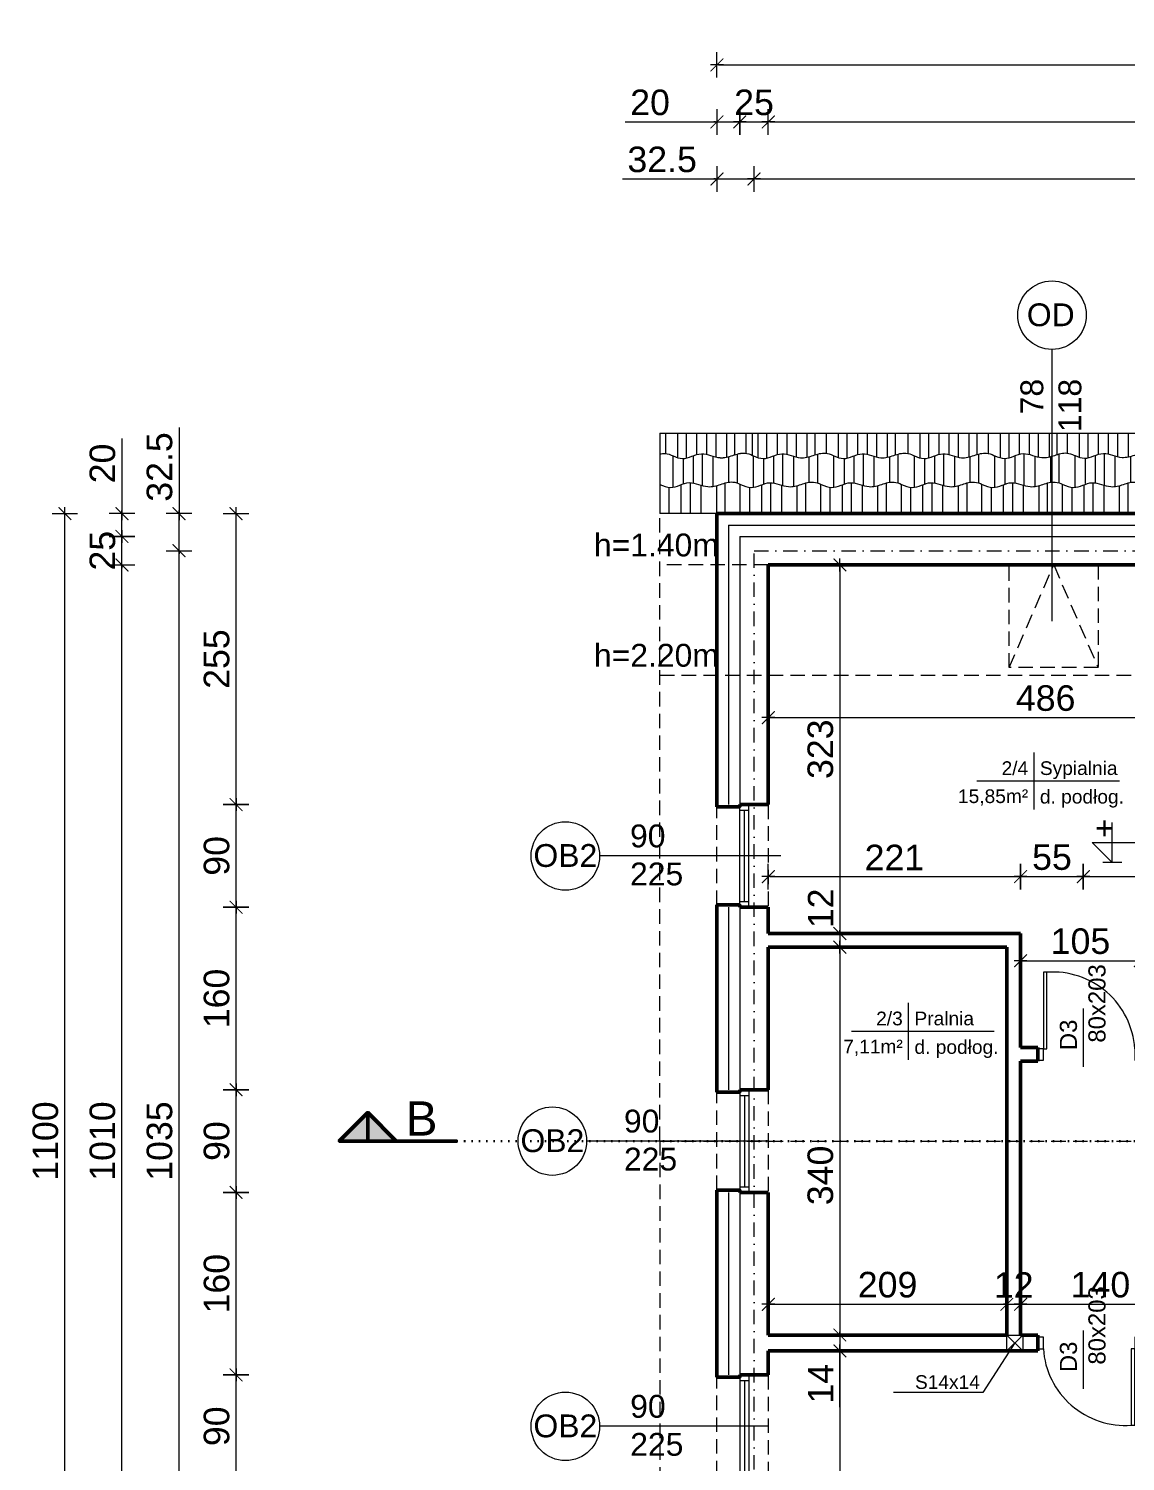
# Model space of a CAD drawing. Header units: millimetres. Extents: x -1610 to 9137, y -4586 to 6358.
# Drawn here: x 2455 to 3416, y -70 to 1186 of the extents above; entities that cross this region are included whole.
import ezdxf

# ---------------------------------------------------------------- set-up
doc = ezdxf.new("R2010")
doc.units = ezdxf.units.MM
for name, pattern in [('DASHDOT', [25.4, 12.7, -6.35, 0, -6.35]), ('DASHED', [19.05, 12.7, -6.35]), ('DOT', [6.35, 0, -6.35])]:
    doc.linetypes.add(name, pattern=pattern)
doc.layers.get('0').update_dxf_attribs({"lineweight": 0})
for name, color, linetype, lineweight in [('A-murowane', 6, 'Continuous', 50), ('A-osie', 7, 'DASHDOT', 5), ('A-p.widokowa', 5, 'Continuous', 15), ('A-p.widokowa-RefEdit0', 5, 'Continuous', 15), ('A-pod', 5, 'DASHED', 15), ('A-schody', 2, 'Continuous', 0), ('A-stolarka', 1, 'Continuous', 5), ('A-w.ocieplenie', 4, 'BATTING', 5), ('A-wykończenie', 4, 'Continuous', 5), ('A17_OPIS_WARSTW', 32, 'Continuous', 9), ('B-linia przekrojowa', 40, 'DOT', 30), ('B-opis', 7, 'Continuous', 0)]:
    doc.layers.add(name, color=color, linetype=linetype, lineweight=lineweight)
doc.styles.get("Standard").update_dxf_attribs({"font": 'arial.ttf'})
doc.linetypes.add('BATTING', pattern='A,0.00254,-2.54,[134,ltypeshp.shx,S=2.54,R=0,X=-2.54,Y=0],-5.08,[134,ltypeshp.shx,S=2.54,R=180,X=2.54,Y=0],-2.54', length=10.16254)
doc.dimstyles.new('PM-100', dxfattribs={"dimscale": 2.8, "dimtxt": 8, "dimasz": 0.5, "dimexe": 0, "dimexo": 0, "dimgap": 2, "dimtad": 1, "dimdec": 1, "dimrnd": 0.1, "dimzin": 13, "dimdsep": 46, "dimtxsty": 'Standard', "dimblk": 'Q', "dimcen": 0, "dimse1": 1, "dimse2": 1, "dimclrd": 256, "dimclre": 251, "dimclrt": 41, "dimadec": 1, "dimazin": 0, "dimtfac": 1, "dimtdec": 1, "dimtix": 1, "dimtmove": 1, "dimatfit": 0, "dimldrblk": 'NONE', "dimfxl": 1, "dimtolj": 1, "dimtzin": 13, "dimlwd": -1, "dimlwe": 0, "dimarcsym": 0})

# ---------------------------------------------------------------- blocks, each defined once
blk = doc.blocks.new('A$C4D3D61A9')
at = {"layer": 'A-stolarka'}
for points in [[(5, 5), (8, 5), (8, 72), (5, 72)], [(0, -5), (5, -5), (5, 5), (0, 5)], [(85, -5), (90, -5), (90, 5), (85, 5)]]:
    blk.add_lwpolyline(points, close=True, dxfattribs=at)
blk.add_arc((13.4, 0.4), 71.8, 3.6579, 94.2871, dxfattribs=at)
blk = doc.blocks.new('A$C2DDC75EF')
at = {"layer": 'B-opis'}
blk.add_line((35, -4.9), (35, 46.1), dxfattribs=at)
at = {"layer": 'B-opis', "insert": (14.4, 9.7), "char_height": 15, "attachment_point": 1, "rotation": 90}
blk.add_mtext_dynamic_manual_height_columns('D3\\P\\pi6.5715;80x203', width=13.143, gutter_width=12.5, heights=[0], dxfattribs=at)
blk = doc.blocks.new('A$C386A056A')
at = {"layer": 'A-stolarka'}
for p, q in [((-25, 0), (-25, -90)), ((-17, 0), (-17, -90)), ((-25, -5), (-17, -5)), ((-21, -5), (-21, -85)), ((-25, -85), (-17, -85))]:
    blk.add_line(p, q, dxfattribs=at)
blk = doc.blocks.new('A$C59F40237')
at = {"layer": 'A-p.widokowa-RefEdit0'}
for p, q in [((8.1, 25.6), (8.1, 2.6)), ((18.7, 25.6), (18.7, 0.2)), ((26.4, -1.5), (26.4, 25.6)), ((36.2, 25.6), (36.2, 0.7)), ((49.5, 1.1), (49.5, 25.6)), ((57, -1.2), (57, 25.6)), ((70.1, -0.2), (70.1, 25.6))]:
    blk.add_line(p, q, dxfattribs=at)
blk.add_open_spline([(0, 0), (3.1, 1.3), (11.6, 5), (25.6, -5.2), (40.3, 3.8), (49.5, 1.1), (53.2, 0), (56.8, -1.2), (62.8, -3.2), (68.4, -1), (70.6, 0)], degree=3, knots=[0, 0, 0, 0, 9.666865, 26.644915, 43.34195, 54.677882, 54.677882, 54.677882, 65.547939, 72.653896, 72.653896, 72.653896, 72.653896], dxfattribs=at)
blk = doc.blocks.new('A$C78BC5D11')
at = {"layer": 'A-p.widokowa'}
for p, q in [((0, 27.5), (0, 0)), ((25.5, -1.9), (25.5, 25.9)), ((35.3, 26.7), (35.3, 0.3)), ((9.1, 24.6), (9.1, 2.2)), ((17.8, 23.7), (17.8, -0.1)), ((48.6, 0.7), (48.6, 23.1)), ((56.1, -1.6), (56.1, 23.7))]:
    blk.add_line(p, q, dxfattribs=at)
blk.add_open_spline([(0, 0), (2.8, 1.2), (11, 4.4), (24.7, -5.6), (39.4, 3.5), (48.6, 0.7), (52.4, -0.4), (56, -1.6), (61.9, -3.5), (67.5, -1.4), (69.7, -0.4), (69.7, -0.4), (69.7, -0.4), (69.7, -0.4), (70, -0.2), (70.2, -0.1), (70.5, 0)], degree=3, knots=[73.574951, 73.574951, 73.574951, 73.574951, 82.320761, 99.298811, 115.995846, 127.331778, 127.331778, 127.331778, 138.201835, 145.307792, 145.307792, 145.307792, 145.332598, 145.332598, 145.332598, 146.160665, 146.160665, 146.160665, 146.160665], dxfattribs=at)
blk = doc.blocks.new('A$C3E720E91')
at = {"layer": 'A-p.widokowa'}
for p, q in [((15.4, -18.3), (15.4, 3.2)), ((23.3, 3.6), (23.3, -18.3)), ((32.4, 0.5), (32.4, -18.3)), ((41.1, 0.4), (41.1, -18.4)), ((48.9, -18.3), (48.9, 2.6)), ((58.6, 2.7), (58.6, -18.3)), ((65.6, 0.7), (65.6, -18.3)), ((4.9, -18.3), (4.9, -0.4))]:
    blk.add_line(p, q, dxfattribs=at)
blk = doc.blocks.new('A$C23497A29')
at = {"layer": 'A-p.widokowa'}
for p, q in [((50, 0), (0, 0)), ((0, -70.6), (0, 0)), ((8.1, 0), (8.1, -23)), ((18.7, 0), (18.7, -25.4)), ((26.4, -27.2), (26.4, 0)), ((36.2, 0), (36.2, -24.9)), ((49.5, -24.5), (49.5, 0)), ((57, -26.8), (57, 0)), ((70.1, -25.8), (70.1, 0)), ((501.8, 0), (501.8, -23)), ((504, 0), (504, -70.6)), ((15.4, -70.6), (15.4, -49.1)), ((23.3, -48.8), (23.3, -70.6)), ((48.9, -70.6), (48.9, -49.7)), ((58.6, -49.6), (58.6, -70.6)), ((4.9, -70.6), (4.9, -52.7)), ((32.4, -51.8), (32.4, -70.6)), ((41.1, -52), (41.1, -70.8)), ((65.6, -51.6), (65.6, -70.6)), ((81.1, -51), (81.1, -70.6)), ((0, -70.6), (504, -70.6))]:
    blk.add_line(p, q, dxfattribs=at)
for points, knots in [([(0, -25.6), (3.1, -24.3), (11.6, -20.7), (25.6, -30.8), (40.3, -21.8), (49.5, -24.5), (53.2, -25.6), (56.8, -26.8), (62.8, -28.8), (68.4, -26.7), (70.6, -25.6)], [0, 0, 0, 0, 9.666865, 26.644915, 43.34195, 54.677882, 54.677882, 54.677882, 65.547939, 72.653896, 72.653896, 72.653896, 72.653896]), ([(494.2, -25.6), (496.8, -24.3), (500.2, -22.8), (503.7, -23), (504, -23)], [0, 0, 0, 0, 9.666865, 10.690457, 10.690457, 10.690457, 10.690457]), ([(11.5, -50.6), (14.2, -49.4), (22.5, -46.2), (36.2, -56.2), (50.9, -47.2), (60.1, -49.9), (63.8, -51), (67.4, -52.2), (73.4, -54.2), (79, -52), (81.2, -51), (81.2, -51), (81.2, -51), (81.2, -51), (81.4, -50.9), (81.7, -50.7), (82, -50.6)], [73.574951, 73.574951, 73.574951, 73.574951, 82.320761, 99.298811, 115.995846, 127.331778, 127.331778, 127.331778, 138.201835, 145.307792, 145.307792, 145.307792, 145.332598, 145.332598, 145.332598, 146.160665, 146.160665, 146.160665, 146.160665]), ([(0, -52.3), (1.6, -52.7), (5.5, -53.1), (9.3, -51.7), (11.5, -50.6), (11.5, -50.6), (11.5, -50.6), (11.5, -50.6), (11.7, -50.5), (12, -50.4), (12.2, -50.2)], [133.300499, 133.300499, 133.300499, 133.300499, 138.201835, 145.307792, 145.307792, 145.307792, 145.332598, 145.332598, 145.332598, 146.160665, 146.160665, 146.160665, 146.160665])]:
    blk.add_open_spline(points, degree=3, knots=knots, dxfattribs=at)
for p in [(70.6, -25.6), (141.2, -25.6), (211.8, -25.6), (282.4, -25.6), (353, -25.6), (423.6, -25.6)]:
    blk.add_blockref('A$C59F40237', p, dxfattribs=at)
at = {"layer": 'A-schody'}
for name, p in [('A$C78BC5D11', (11.5, -50.6)), ('A$C78BC5D11', (82, -50.6)), ('A$C78BC5D11', (152.5, -50.6)), ('A$C78BC5D11', (223, -50.6)), ('A$C78BC5D11', (293.5, -50.7)), ('A$C78BC5D11', (363.7, -50.9)), ('A$C78BC5D11', (433.9, -51)), ('A$C3E720E91', (70.5, -52.1)), ('A$C3E720E91', (140.9, -52.3)), ('A$C3E720E91', (212.3, -52.3)), ('A$C3E720E91', (282.6, -52.3)), ('A$C3E720E91', (352, -52.4)), ('A$C3E720E91', (422.7, -52.4))]:
    blk.add_blockref(name, p, dxfattribs=at)
blk = doc.blocks.new('A$C560A2D75')
at = {"layer": 'A-murowane'}
h = blk.add_hatch(color=256, dxfattribs=at)
h.dxf.hatch_style = 1
h.paths.add_polyline_path([(-78.5, 25), (-53.5, 0), (-103.5, 0)])
blk.add_line((-103.5, 0), (0, 0), dxfattribs=at)
blk.add_lwpolyline([(-78.5, 0), (-78.5, 25), (-53.5, 0), (-103.5, 0), (-78.5, 25)], dxfattribs=at)
blk = doc.blocks.new('A$C7E556D42')
at = {"layer": 'B-linia przekrojowa'}
blk.add_line((-2027.5, -800), (-272.5, -800), dxfattribs=at)
at = {"layer": 'A17_OPIS_WARSTW'}
blk.add_blockref('A$C560A2D75', (-2027.5, -800), dxfattribs=at)
at = {"layer": 'B-opis', "insert": (-2072.8, -765.2), "char_height": 30, "attachment_point": 1}
blk.add_mtext_dynamic_manual_height_columns('B', width=13.143, gutter_width=12.5, heights=[0], dxfattribs=at)
blk = doc.blocks.new('Q')
for p, q in [((-4, 0), (4, 0)), ((0, 8), (0, -8))]:
    blk.add_line(p, q)
at = {"const_width": 0.7}
blk.add_lwpolyline([(4, 4), (-4, -4)], dxfattribs=at)
blk = doc.blocks.new('*D181')
at = {"layer": 'A17_OPIS_WARSTW', "transparency": 16777216}
blk.add_line((3104.7, 582.2), (3587.9, 582.2), dxfattribs=at)
at = {"layer": 'Defpoints', "color": 0, "transparency": 16777216}
for p in [(3103.3, 716), (3589.3, 716), (3589.3, 582.2)]:
    blk.add_point(p, dxfattribs=at)
at = {"layer": 'A17_OPIS_WARSTW', "transparency": 16777216, "xscale": 1.4, "yscale": 1.4, "zscale": 1.4, "rotation": 180}
blk.add_blockref('Q', (3103.3, 582.2), dxfattribs=at)
at = {"layer": 'A17_OPIS_WARSTW', "transparency": 16777216, "xscale": 1.4, "yscale": 1.4, "zscale": 1.4}
blk.add_blockref('Q', (3589.3, 582.2), dxfattribs=at)
at = {"layer": 'A17_OPIS_WARSTW', "color": 41, "transparency": 16777216, "insert": (3346.3, 599.2), "char_height": 22.4, "attachment_point": 5}
blk.add_mtext('\\A1;486', dxfattribs=at)
blk = doc.blocks.new('_None')
blk = doc.blocks.new('*D189')
at = {"layer": 'A17_OPIS_WARSTW', "transparency": 16777216}
blk.add_line((3166, 714.6), (3166, 394.4), dxfattribs=at)
at = {"layer": 'Defpoints', "color": 0, "transparency": 16777216}
for p in [(3103.3, 716), (3103.3, 393), (3166, 393)]:
    blk.add_point(p, dxfattribs=at)
at = {"layer": 'A17_OPIS_WARSTW', "transparency": 16777216, "xscale": 1.4, "yscale": 1.4, "zscale": 1.4}
for p, rotation in [((3166, 716), 90), ((3166, 393), 270)]:
    blk.add_blockref('Q', p, dxfattribs=dict(at, rotation=rotation))
at = {"layer": 'A17_OPIS_WARSTW', "color": 41, "transparency": 16777216, "insert": (3149, 554.5), "char_height": 22.4, "attachment_point": 5, "rotation": 90}
blk.add_mtext('\\A1;323', dxfattribs=at)
blk = doc.blocks.new('*D190')
at = {"layer": 'A17_OPIS_WARSTW', "transparency": 16777216}
for p, q in [((3166, 394.4), (3166, 395.8)), ((3166, 393), (3166, 381)), ((3166, 379.6), (3166, 378.2))]:
    blk.add_line(p, q, dxfattribs=at)
at = {"layer": 'Defpoints', "color": 0, "transparency": 16777216}
for p in [(3103.3, 393), (3166, 381), (3312.3, 381)]:
    blk.add_point(p, dxfattribs=at)
at = {"layer": 'A17_OPIS_WARSTW', "transparency": 16777216, "xscale": 1.4, "yscale": 1.4, "zscale": 1.4}
for p, rotation in [((3166, 393), 270), ((3166, 381), 90)]:
    blk.add_blockref('Q', p, dxfattribs=dict(at, rotation=rotation))
at = {"layer": 'A17_OPIS_WARSTW', "color": 41, "transparency": 16777216, "insert": (3149.2, 415), "char_height": 22.4, "attachment_point": 5, "rotation": 90}
blk.add_mtext('\\A1;12', dxfattribs=at)
blk = doc.blocks.new('*D191')
at = {"layer": 'A17_OPIS_WARSTW', "transparency": 16777216}
blk.add_line((3166, 379.6), (3166, 42.4), dxfattribs=at)
at = {"layer": 'Defpoints', "color": 0, "transparency": 16777216}
for p in [(3312.3, 381), (3166, 41), (3312.3, 41)]:
    blk.add_point(p, dxfattribs=at)
at = {"layer": 'A17_OPIS_WARSTW', "transparency": 16777216, "xscale": 1.4, "yscale": 1.4, "zscale": 1.4}
for p, rotation in [((3166, 381), 90), ((3166, 41), 270)]:
    blk.add_blockref('Q', p, dxfattribs=dict(at, rotation=rotation))
at = {"layer": 'A17_OPIS_WARSTW', "color": 41, "transparency": 16777216, "insert": (3149, 180.9), "char_height": 22.4, "attachment_point": 5, "rotation": 90}
blk.add_mtext('\\A1;340', dxfattribs=at)
blk = doc.blocks.new('*D192')
at = {"layer": 'A17_OPIS_WARSTW', "transparency": 16777216}
for p, q in [((3166, 42.4), (3166, 43.8)), ((3166, 41), (3166, 27)), ((3166, 41), (3166, 27)), ((3166, -22.3), (3166, 27)), ((3166, 25.6), (3166, 24.2))]:
    blk.add_line(p, q, dxfattribs=at)
at = {"layer": 'Defpoints', "color": 0, "transparency": 16777216}
for p in [(3312.3, 41), (3166, 27), (3339.3, 27)]:
    blk.add_point(p, dxfattribs=at)
at = {"layer": 'A17_OPIS_WARSTW', "transparency": 16777216, "xscale": 1.4, "yscale": 1.4, "zscale": 1.4}
for p, rotation in [((3166, 41), 270), ((3166, 27), 90)]:
    blk.add_blockref('Q', p, dxfattribs=dict(at, rotation=rotation))
at = {"layer": 'A17_OPIS_WARSTW', "color": 41, "transparency": 16777216, "insert": (3149.2, -1.7), "char_height": 22.4, "attachment_point": 5, "rotation": 90}
blk.add_mtext('\\A1;14', dxfattribs=at)
blk = doc.blocks.new('*D193')
at = {"layer": 'A17_OPIS_WARSTW', "transparency": 16777216}
blk.add_line((3166, 25.6), (3166, -292.6), dxfattribs=at)
at = {"layer": 'Defpoints', "color": 0, "transparency": 16777216}
for p in [(3339.3, 27), (3103.3, -294), (3166, -294)]:
    blk.add_point(p, dxfattribs=at)
at = {"layer": 'A17_OPIS_WARSTW', "transparency": 16777216, "xscale": 1.4, "yscale": 1.4, "zscale": 1.4}
for p, rotation in [((3166, 27), 90), ((3166, -294), 270)]:
    blk.add_blockref('Q', p, dxfattribs=dict(at, rotation=rotation))
at = {"layer": 'A17_OPIS_WARSTW', "color": 41, "transparency": 16777216, "insert": (3149, -133.5), "char_height": 22.4, "attachment_point": 5, "rotation": 90}
blk.add_mtext('\\A1;321', dxfattribs=at)
blk = doc.blocks.new('*D194')
at = {"layer": 'A17_OPIS_WARSTW', "transparency": 16777216}
blk.add_line((3104.7, 442.8), (3322.9, 442.8), dxfattribs=at)
at = {"layer": 'Defpoints', "color": 0, "transparency": 16777216}
for p in [(3324.3, 442.8), (3103.3, 393), (3324.3, 393)]:
    blk.add_point(p, dxfattribs=at)
at = {"layer": 'A17_OPIS_WARSTW', "transparency": 16777216, "xscale": 1.4, "yscale": 1.4, "zscale": 1.4, "rotation": 180}
blk.add_blockref('Q', (3103.3, 442.8), dxfattribs=at)
at = {"layer": 'A17_OPIS_WARSTW', "transparency": 16777216, "xscale": 1.4, "yscale": 1.4, "zscale": 1.4}
blk.add_blockref('Q', (3324.3, 442.8), dxfattribs=at)
at = {"layer": 'A17_OPIS_WARSTW', "color": 41, "transparency": 16777216, "insert": (3213.8, 459.6), "char_height": 22.4, "attachment_point": 5}
blk.add_mtext('\\A1;221', dxfattribs=at)
blk = doc.blocks.new('*D195')
at = {"layer": 'A17_OPIS_WARSTW', "transparency": 16777216}
blk.add_line((3325.7, 442.8), (3377.9, 442.8), dxfattribs=at)
at = {"layer": 'Defpoints', "color": 0, "transparency": 16777216}
for p in [(3379.3, 442.8), (3324.3, 393), (3379.3, 276.1)]:
    blk.add_point(p, dxfattribs=at)
at = {"layer": 'A17_OPIS_WARSTW', "transparency": 16777216, "xscale": 1.4, "yscale": 1.4, "zscale": 1.4, "rotation": 180}
blk.add_blockref('Q', (3324.3, 442.8), dxfattribs=at)
at = {"layer": 'A17_OPIS_WARSTW', "transparency": 16777216, "xscale": 1.4, "yscale": 1.4, "zscale": 1.4}
blk.add_blockref('Q', (3379.3, 442.8), dxfattribs=at)
at = {"layer": 'A17_OPIS_WARSTW', "color": 41, "transparency": 16777216, "insert": (3351.8, 459.8), "char_height": 22.4, "attachment_point": 5}
blk.add_mtext('\\A1;55', dxfattribs=at)
blk = doc.blocks.new('*D196')
at = {"layer": 'A17_OPIS_WARSTW', "transparency": 16777216}
blk.add_line((3380.7, 442.8), (3587.9, 442.8), dxfattribs=at)
at = {"layer": 'Defpoints', "color": 0, "transparency": 16777216}
for p in [(3589.3, 442.8), (3589.3, 306), (3379.3, 276.1)]:
    blk.add_point(p, dxfattribs=at)
at = {"layer": 'A17_OPIS_WARSTW', "transparency": 16777216, "xscale": 1.4, "yscale": 1.4, "zscale": 1.4, "rotation": 180}
blk.add_blockref('Q', (3379.3, 442.8), dxfattribs=at)
at = {"layer": 'A17_OPIS_WARSTW', "transparency": 16777216, "xscale": 1.4, "yscale": 1.4, "zscale": 1.4}
blk.add_blockref('Q', (3589.3, 442.8), dxfattribs=at)
at = {"layer": 'A17_OPIS_WARSTW', "color": 41, "transparency": 16777216, "insert": (3484.3, 459.8), "char_height": 22.4, "attachment_point": 5}
blk.add_mtext('\\A1;210', dxfattribs=at)
blk = doc.blocks.new('*D199')
at = {"layer": 'A17_OPIS_WARSTW', "transparency": 16777216}
blk.add_line((3325.7, 369.1), (3427.9, 369.1), dxfattribs=at)
at = {"layer": 'Defpoints', "color": 0, "transparency": 16777216}
for p in [(3429.3, 369.1), (3324.3, 327.3), (3429.3, 326.3)]:
    blk.add_point(p, dxfattribs=at)
at = {"layer": 'A17_OPIS_WARSTW', "transparency": 16777216, "xscale": 1.4, "yscale": 1.4, "zscale": 1.4, "rotation": 180}
blk.add_blockref('Q', (3324.3, 369.1), dxfattribs=at)
at = {"layer": 'A17_OPIS_WARSTW', "transparency": 16777216, "xscale": 1.4, "yscale": 1.4, "zscale": 1.4}
blk.add_blockref('Q', (3429.3, 369.1), dxfattribs=at)
at = {"layer": 'A17_OPIS_WARSTW', "color": 41, "transparency": 16777216, "insert": (3376.8, 386.1), "char_height": 22.4, "attachment_point": 5}
blk.add_mtext('\\A1;105', dxfattribs=at)
blk = doc.blocks.new('*D200')
at = {"layer": 'A17_OPIS_WARSTW', "transparency": 16777216}
blk.add_line((3104.7, 67.9), (3310.9, 67.9), dxfattribs=at)
at = {"layer": 'Defpoints', "color": 0, "transparency": 16777216}
for p in [(3312.3, 67.9), (3103.3, 41), (3312.3, 41)]:
    blk.add_point(p, dxfattribs=at)
at = {"layer": 'A17_OPIS_WARSTW', "transparency": 16777216, "xscale": 1.4, "yscale": 1.4, "zscale": 1.4, "rotation": 180}
blk.add_blockref('Q', (3103.3, 67.9), dxfattribs=at)
at = {"layer": 'A17_OPIS_WARSTW', "transparency": 16777216, "xscale": 1.4, "yscale": 1.4, "zscale": 1.4}
blk.add_blockref('Q', (3312.3, 67.9), dxfattribs=at)
at = {"layer": 'A17_OPIS_WARSTW', "color": 41, "transparency": 16777216, "insert": (3207.8, 85), "char_height": 22.4, "attachment_point": 5}
blk.add_mtext('\\A1;209', dxfattribs=at)
blk = doc.blocks.new('*D201')
at = {"layer": 'A17_OPIS_WARSTW', "transparency": 16777216}
for p, q in [((3310.9, 67.9), (3309.5, 67.9)), ((3312.3, 67.9), (3324.3, 67.9)), ((3325.7, 67.9), (3327.1, 67.9))]:
    blk.add_line(p, q, dxfattribs=at)
at = {"layer": 'Defpoints', "color": 0, "transparency": 16777216}
for p in [(3324.3, 67.9), (3312.3, 41), (3324.3, 41)]:
    blk.add_point(p, dxfattribs=at)
at = {"layer": 'A17_OPIS_WARSTW', "transparency": 16777216, "xscale": 1.4, "yscale": 1.4, "zscale": 1.4}
blk.add_blockref('Q', (3312.3, 67.9), dxfattribs=at)
at = {"layer": 'A17_OPIS_WARSTW', "transparency": 16777216, "xscale": 1.4, "yscale": 1.4, "zscale": 1.4, "rotation": 180}
blk.add_blockref('Q', (3324.3, 67.9), dxfattribs=at)
at = {"layer": 'A17_OPIS_WARSTW', "color": 41, "transparency": 16777216, "insert": (3318.3, 84.8), "char_height": 22.4, "attachment_point": 5}
blk.add_mtext('\\A1;12', dxfattribs=at)
blk = doc.blocks.new('*D202')
at = {"layer": 'A17_OPIS_WARSTW', "transparency": 16777216}
blk.add_line((3325.7, 67.9), (3462.9, 67.9), dxfattribs=at)
at = {"layer": 'Defpoints', "color": 0, "transparency": 16777216}
for p in [(3464.3, 156), (3464.3, 67.9), (3324.3, 41)]:
    blk.add_point(p, dxfattribs=at)
at = {"layer": 'A17_OPIS_WARSTW', "transparency": 16777216, "xscale": 1.4, "yscale": 1.4, "zscale": 1.4, "rotation": 180}
blk.add_blockref('Q', (3324.3, 67.9), dxfattribs=at)
at = {"layer": 'A17_OPIS_WARSTW', "transparency": 16777216, "xscale": 1.4, "yscale": 1.4, "zscale": 1.4}
blk.add_blockref('Q', (3464.3, 67.9), dxfattribs=at)
at = {"layer": 'A17_OPIS_WARSTW', "color": 41, "transparency": 16777216, "insert": (3394.3, 85), "char_height": 22.4, "attachment_point": 5}
blk.add_mtext('\\A1;140', dxfattribs=at)
blk = doc.blocks.new('A$C0FE335D2')
at = {"layer": 'A-p.widokowa'}
for p, q in [((0, 0), (14, -14)), ((0, -14), (14, 0))]:
    blk.add_line(p, q, dxfattribs=at)
blk.add_lwpolyline([(0, 0), (14, 0), (14, -14), (0, -14), (0, 0)], dxfattribs=at)
blk = doc.blocks.new('*D216')
at = {"layer": 'A17_OPIS_WARSTW', "transparency": 16777216}
for p, q in [((2975.5, 1054.4), (3058.3, 1054.4)), ((3056.9, 1054.4), (3055.5, 1054.4)), ((3058.3, 1054.4), (3090.8, 1054.4)), ((3058.3, 1054.4), (3090.8, 1054.4)), ((3092.2, 1054.4), (3093.6, 1054.4))]:
    blk.add_line(p, q, dxfattribs=at)
at = {"layer": 'Defpoints', "color": 0, "transparency": 16777216}
for p in [(3090.8, 1054.4), (3058.3, 761), (3090.8, 728.5)]:
    blk.add_point(p, dxfattribs=at)
at = {"layer": 'A17_OPIS_WARSTW', "transparency": 16777216, "xscale": 1.4, "yscale": 1.4, "zscale": 1.4}
blk.add_blockref('Q', (3058.3, 1054.4), dxfattribs=at)
at = {"layer": 'A17_OPIS_WARSTW', "transparency": 16777216, "xscale": 1.4, "yscale": 1.4, "zscale": 1.4, "rotation": 180}
blk.add_blockref('Q', (3090.8, 1054.4), dxfattribs=at)
at = {"layer": 'A17_OPIS_WARSTW', "color": 41, "transparency": 16777216, "insert": (3010.3, 1071.4), "char_height": 22.4, "attachment_point": 5}
blk.add_mtext('\\A1;32.5', dxfattribs=at)
blk = doc.blocks.new('*D217')
at = {"layer": 'A17_OPIS_WARSTW', "transparency": 16777216}
blk.add_line((3092.2, 1054.4), (4324.4, 1054.4), dxfattribs=at)
at = {"layer": 'Defpoints', "color": 0, "transparency": 16777216}
for p in [(4325.8, 1054.4), (3090.8, 728.5), (4325.8, 728.5)]:
    blk.add_point(p, dxfattribs=at)
at = {"layer": 'A17_OPIS_WARSTW', "transparency": 16777216, "xscale": 1.4, "yscale": 1.4, "zscale": 1.4, "rotation": 180}
blk.add_blockref('Q', (3090.8, 1054.4), dxfattribs=at)
at = {"layer": 'A17_OPIS_WARSTW', "transparency": 16777216, "xscale": 1.4, "yscale": 1.4, "zscale": 1.4}
blk.add_blockref('Q', (4325.8, 1054.4), dxfattribs=at)
at = {"layer": 'A17_OPIS_WARSTW', "color": 41, "transparency": 16777216, "insert": (3708.3, 1071.4), "char_height": 22.4, "attachment_point": 5}
blk.add_mtext('\\A1;1235', dxfattribs=at)
blk = doc.blocks.new('*D219')
at = {"layer": 'A17_OPIS_WARSTW', "transparency": 16777216}
for p, q in [((2977.9, 1104.4), (3058.3, 1104.4)), ((3056.9, 1104.4), (3055.5, 1104.4)), ((3058.3, 1104.4), (3078.3, 1104.4)), ((3058.3, 1104.4), (3078.3, 1104.4)), ((3079.7, 1104.4), (3081.1, 1104.4))]:
    blk.add_line(p, q, dxfattribs=at)
at = {"layer": 'Defpoints', "color": 0, "transparency": 16777216}
for p in [(3078.3, 1104.4), (3058.3, 761), (3078.3, 741)]:
    blk.add_point(p, dxfattribs=at)
at = {"layer": 'A17_OPIS_WARSTW', "transparency": 16777216, "xscale": 1.4, "yscale": 1.4, "zscale": 1.4}
blk.add_blockref('Q', (3058.3, 1104.4), dxfattribs=at)
at = {"layer": 'A17_OPIS_WARSTW', "transparency": 16777216, "xscale": 1.4, "yscale": 1.4, "zscale": 1.4, "rotation": 180}
blk.add_blockref('Q', (3078.3, 1104.4), dxfattribs=at)
at = {"layer": 'A17_OPIS_WARSTW', "color": 41, "transparency": 16777216, "insert": (2999.7, 1121.4), "char_height": 22.4, "attachment_point": 5}
blk.add_mtext('\\A1;20', dxfattribs=at)
blk = doc.blocks.new('*D220')
at = {"layer": 'A17_OPIS_WARSTW', "transparency": 16777216}
for p, q in [((3076.9, 1104.4), (3075.5, 1104.4)), ((3078.3, 1104.4), (3103.3, 1104.4)), ((3104.7, 1104.4), (3106.1, 1104.4))]:
    blk.add_line(p, q, dxfattribs=at)
at = {"layer": 'Defpoints', "color": 0, "transparency": 16777216}
for p in [(3103.3, 1104.4), (3078.3, 741), (3103.3, 716)]:
    blk.add_point(p, dxfattribs=at)
at = {"layer": 'A17_OPIS_WARSTW', "transparency": 16777216, "xscale": 1.4, "yscale": 1.4, "zscale": 1.4}
blk.add_blockref('Q', (3078.3, 1104.4), dxfattribs=at)
at = {"layer": 'A17_OPIS_WARSTW', "transparency": 16777216, "xscale": 1.4, "yscale": 1.4, "zscale": 1.4, "rotation": 180}
blk.add_blockref('Q', (3103.3, 1104.4), dxfattribs=at)
at = {"layer": 'A17_OPIS_WARSTW', "color": 41, "transparency": 16777216, "insert": (3090.8, 1121.4), "char_height": 22.4, "attachment_point": 5}
blk.add_mtext('\\A1;25', dxfattribs=at)
blk = doc.blocks.new('*D221')
at = {"layer": 'A17_OPIS_WARSTW', "transparency": 16777216}
blk.add_line((3104.7, 1104.4), (4311.9, 1104.4), dxfattribs=at)
at = {"layer": 'Defpoints', "color": 0, "transparency": 16777216}
for p in [(4313.3, 1104.4), (3103.3, 716), (4313.3, 716)]:
    blk.add_point(p, dxfattribs=at)
at = {"layer": 'A17_OPIS_WARSTW', "transparency": 16777216, "xscale": 1.4, "yscale": 1.4, "zscale": 1.4, "rotation": 180}
blk.add_blockref('Q', (3103.3, 1104.4), dxfattribs=at)
at = {"layer": 'A17_OPIS_WARSTW', "transparency": 16777216, "xscale": 1.4, "yscale": 1.4, "zscale": 1.4}
blk.add_blockref('Q', (4313.3, 1104.4), dxfattribs=at)
at = {"layer": 'A17_OPIS_WARSTW', "color": 41, "transparency": 16777216, "insert": (3708.3, 1121.4), "char_height": 22.4, "attachment_point": 5}
blk.add_mtext('\\A1;1210', dxfattribs=at)
blk = doc.blocks.new('*D224')
at = {"layer": 'A17_OPIS_WARSTW', "transparency": 16777216}
blk.add_line((3059.7, 1154.4), (4356.9, 1154.4), dxfattribs=at)
at = {"layer": 'Defpoints', "color": 0, "transparency": 16777216}
for p in [(4358.3, 1154.4), (3058.3, 761), (4358.3, 761)]:
    blk.add_point(p, dxfattribs=at)
at = {"layer": 'A17_OPIS_WARSTW', "transparency": 16777216, "xscale": 1.4, "yscale": 1.4, "zscale": 1.4, "rotation": 180}
blk.add_blockref('Q', (3058.3, 1154.4), dxfattribs=at)
at = {"layer": 'A17_OPIS_WARSTW', "transparency": 16777216, "xscale": 1.4, "yscale": 1.4, "zscale": 1.4}
blk.add_blockref('Q', (4358.3, 1154.4), dxfattribs=at)
at = {"layer": 'A17_OPIS_WARSTW', "color": 41, "transparency": 16777216, "insert": (3708.3, 1171.4), "char_height": 22.4, "attachment_point": 5}
blk.add_mtext('\\A1;1300', dxfattribs=at)
blk = doc.blocks.new('*D243')
at = {"layer": 'A17_OPIS_WARSTW', "transparency": 16777216}
blk.add_line((2637, -82.6), (2637, 4.6), dxfattribs=at)
at = {"layer": 'Defpoints', "color": 0, "transparency": 16777216}
for p in [(2637, 6), (3086.3, 6), (3090.8, -84)]:
    blk.add_point(p, dxfattribs=at)
at = {"layer": 'A17_OPIS_WARSTW', "transparency": 16777216, "xscale": 1.4, "yscale": 1.4, "zscale": 1.4}
for p, rotation in [((2637, 6), 90), ((2637, -84), 270)]:
    blk.add_blockref('Q', p, dxfattribs=dict(at, rotation=rotation))
at = {"layer": 'A17_OPIS_WARSTW', "color": 41, "transparency": 16777216, "insert": (2620, -39), "char_height": 22.4, "attachment_point": 5, "rotation": 90}
blk.add_mtext('\\A1;90', dxfattribs=at)
blk = doc.blocks.new('*D244')
at = {"layer": 'A17_OPIS_WARSTW', "transparency": 16777216}
blk.add_line((2637, 7.4), (2637, 164.6), dxfattribs=at)
at = {"layer": 'Defpoints', "color": 0, "transparency": 16777216}
for p in [(2637, 166), (3086.3, 166), (3086.3, 6)]:
    blk.add_point(p, dxfattribs=at)
at = {"layer": 'A17_OPIS_WARSTW', "transparency": 16777216, "xscale": 1.4, "yscale": 1.4, "zscale": 1.4}
for p, rotation in [((2637, 166), 90), ((2637, 6), 270)]:
    blk.add_blockref('Q', p, dxfattribs=dict(at, rotation=rotation))
at = {"layer": 'A17_OPIS_WARSTW', "color": 41, "transparency": 16777216, "insert": (2620, 86), "char_height": 22.4, "attachment_point": 5, "rotation": 90}
blk.add_mtext('\\A1;160', dxfattribs=at)
blk = doc.blocks.new('*D245')
at = {"layer": 'A17_OPIS_WARSTW', "transparency": 16777216}
blk.add_line((2637, 167.4), (2637, 254.6), dxfattribs=at)
at = {"layer": 'Defpoints', "color": 0, "transparency": 16777216}
for p in [(2637, 256), (3090.8, 256), (3086.3, 166)]:
    blk.add_point(p, dxfattribs=at)
at = {"layer": 'A17_OPIS_WARSTW', "transparency": 16777216, "xscale": 1.4, "yscale": 1.4, "zscale": 1.4}
for p, rotation in [((2637, 256), 90), ((2637, 166), 270)]:
    blk.add_blockref('Q', p, dxfattribs=dict(at, rotation=rotation))
at = {"layer": 'A17_OPIS_WARSTW', "color": 41, "transparency": 16777216, "insert": (2620, 211), "char_height": 22.4, "attachment_point": 5, "rotation": 90}
blk.add_mtext('\\A1;90', dxfattribs=at)
blk = doc.blocks.new('*D246')
at = {"layer": 'A17_OPIS_WARSTW', "transparency": 16777216}
blk.add_line((2637, 257.4), (2637, 414.6), dxfattribs=at)
at = {"layer": 'Defpoints', "color": 0, "transparency": 16777216}
for p in [(2637, 416), (3090.8, 416), (3090.8, 256)]:
    blk.add_point(p, dxfattribs=at)
at = {"layer": 'A17_OPIS_WARSTW', "transparency": 16777216, "xscale": 1.4, "yscale": 1.4, "zscale": 1.4}
for p, rotation in [((2637, 416), 90), ((2637, 256), 270)]:
    blk.add_blockref('Q', p, dxfattribs=dict(at, rotation=rotation))
at = {"layer": 'A17_OPIS_WARSTW', "color": 41, "transparency": 16777216, "insert": (2620, 336), "char_height": 22.4, "attachment_point": 5, "rotation": 90}
blk.add_mtext('\\A1;160', dxfattribs=at)
blk = doc.blocks.new('*D247')
at = {"layer": 'A17_OPIS_WARSTW', "transparency": 16777216}
blk.add_line((2637, 417.4), (2637, 504.6), dxfattribs=at)
at = {"layer": 'Defpoints', "color": 0, "transparency": 16777216}
for p in [(2637, 506), (3090.8, 506), (3090.8, 416)]:
    blk.add_point(p, dxfattribs=at)
at = {"layer": 'A17_OPIS_WARSTW', "transparency": 16777216, "xscale": 1.4, "yscale": 1.4, "zscale": 1.4}
for p, rotation in [((2637, 506), 90), ((2637, 416), 270)]:
    blk.add_blockref('Q', p, dxfattribs=dict(at, rotation=rotation))
at = {"layer": 'A17_OPIS_WARSTW', "color": 41, "transparency": 16777216, "insert": (2620, 461), "char_height": 22.4, "attachment_point": 5, "rotation": 90}
blk.add_mtext('\\A1;90', dxfattribs=at)
blk = doc.blocks.new('*D248')
at = {"layer": 'A17_OPIS_WARSTW', "transparency": 16777216}
blk.add_line((2637, 507.4), (2637, 759.6), dxfattribs=at)
at = {"layer": 'Defpoints', "color": 0, "transparency": 16777216}
for p in [(2637, 761), (3058.3, 761), (3090.8, 506)]:
    blk.add_point(p, dxfattribs=at)
at = {"layer": 'A17_OPIS_WARSTW', "transparency": 16777216, "xscale": 1.4, "yscale": 1.4, "zscale": 1.4}
for p, rotation in [((2637, 761), 90), ((2637, 506), 270)]:
    blk.add_blockref('Q', p, dxfattribs=dict(at, rotation=rotation))
at = {"layer": 'A17_OPIS_WARSTW', "color": 41, "transparency": 16777216, "insert": (2620, 633.5), "char_height": 22.4, "attachment_point": 5, "rotation": 90}
blk.add_mtext('\\A1;255', dxfattribs=at)
blk = doc.blocks.new('*D250')
at = {"layer": 'A17_OPIS_WARSTW', "transparency": 16777216}
blk.add_line((2587, -305.1), (2587, 727.1), dxfattribs=at)
at = {"layer": 'Defpoints', "color": 0, "transparency": 16777216}
for p in [(2587, 728.5), (3090.8, 728.5), (3090.8, -306.5)]:
    blk.add_point(p, dxfattribs=at)
at = {"layer": 'A17_OPIS_WARSTW', "transparency": 16777216, "xscale": 1.4, "yscale": 1.4, "zscale": 1.4}
for p, rotation in [((2587, 728.5), 90), ((2587, -306.5), 270)]:
    blk.add_blockref('Q', p, dxfattribs=dict(at, rotation=rotation))
at = {"layer": 'A17_OPIS_WARSTW', "color": 41, "transparency": 16777216, "insert": (2570, 211), "char_height": 22.4, "attachment_point": 5, "rotation": 90}
blk.add_mtext('\\A1;1035', dxfattribs=at)
blk = doc.blocks.new('*D251')
at = {"layer": 'A17_OPIS_WARSTW', "transparency": 16777216}
for p, q in [((2587, 836.6), (2587, 761)), ((2587, 762.4), (2587, 763.8)), ((2587, 728.5), (2587, 761)), ((2587, 728.5), (2587, 761)), ((2587, 727.1), (2587, 725.7))]:
    blk.add_line(p, q, dxfattribs=at)
at = {"layer": 'Defpoints', "color": 0, "transparency": 16777216}
for p in [(2587, 761), (3058.3, 761), (3090.8, 728.5)]:
    blk.add_point(p, dxfattribs=at)
at = {"layer": 'A17_OPIS_WARSTW', "transparency": 16777216, "xscale": 1.4, "yscale": 1.4, "zscale": 1.4}
for p, rotation in [((2587, 761), 270), ((2587, 728.5), 90)]:
    blk.add_blockref('Q', p, dxfattribs=dict(at, rotation=rotation))
at = {"layer": 'A17_OPIS_WARSTW', "color": 41, "transparency": 16777216, "insert": (2570, 801.9), "char_height": 22.4, "attachment_point": 5, "rotation": 90}
blk.add_mtext('\\A1;32.5', dxfattribs=at)
blk = doc.blocks.new('*D254')
at = {"layer": 'A17_OPIS_WARSTW', "transparency": 16777216}
blk.add_line((2537, -292.6), (2537, 714.6), dxfattribs=at)
at = {"layer": 'Defpoints', "color": 0, "transparency": 16777216}
for p in [(2537, 716), (3103.3, 716), (3103.3, -294)]:
    blk.add_point(p, dxfattribs=at)
at = {"layer": 'A17_OPIS_WARSTW', "transparency": 16777216, "xscale": 1.4, "yscale": 1.4, "zscale": 1.4}
for p, rotation in [((2537, 716), 90), ((2537, -294), 270)]:
    blk.add_blockref('Q', p, dxfattribs=dict(at, rotation=rotation))
at = {"layer": 'A17_OPIS_WARSTW', "color": 41, "transparency": 16777216, "insert": (2520, 211), "char_height": 22.4, "attachment_point": 5, "rotation": 90}
blk.add_mtext('\\A1;1010', dxfattribs=at)
blk = doc.blocks.new('*D255')
at = {"layer": 'A17_OPIS_WARSTW', "transparency": 16777216}
for p, q in [((2537, 742.4), (2537, 743.8)), ((2537, 716), (2537, 741)), ((2537, 714.6), (2537, 713.2))]:
    blk.add_line(p, q, dxfattribs=at)
at = {"layer": 'Defpoints', "color": 0, "transparency": 16777216}
for p in [(2537, 741), (3078.3, 741), (3103.3, 716)]:
    blk.add_point(p, dxfattribs=at)
at = {"layer": 'A17_OPIS_WARSTW', "transparency": 16777216, "xscale": 1.4, "yscale": 1.4, "zscale": 1.4}
for p, rotation in [((2537, 741), 270), ((2537, 716), 90)]:
    blk.add_blockref('Q', p, dxfattribs=dict(at, rotation=rotation))
at = {"layer": 'A17_OPIS_WARSTW', "color": 41, "transparency": 16777216, "insert": (2520, 728.5), "char_height": 22.4, "attachment_point": 5, "rotation": 90}
blk.add_mtext('\\A1;25', dxfattribs=at)
blk = doc.blocks.new('*D256')
at = {"layer": 'A17_OPIS_WARSTW', "transparency": 16777216}
for p, q in [((2537, 826.8), (2537, 761)), ((2537, 762.4), (2537, 763.8)), ((2537, 741), (2537, 761)), ((2537, 741), (2537, 761)), ((2537, 739.6), (2537, 738.2))]:
    blk.add_line(p, q, dxfattribs=at)
at = {"layer": 'Defpoints', "color": 0, "transparency": 16777216}
for p in [(2537, 761), (3058.3, 761), (3078.3, 741)]:
    blk.add_point(p, dxfattribs=at)
at = {"layer": 'A17_OPIS_WARSTW', "transparency": 16777216, "xscale": 1.4, "yscale": 1.4, "zscale": 1.4}
for p, rotation in [((2537, 761), 270), ((2537, 741), 90)]:
    blk.add_blockref('Q', p, dxfattribs=dict(at, rotation=rotation))
at = {"layer": 'A17_OPIS_WARSTW', "color": 41, "transparency": 16777216, "insert": (2520, 805), "char_height": 22.4, "attachment_point": 5, "rotation": 90}
blk.add_mtext('\\A1;20', dxfattribs=at)
blk = doc.blocks.new('*D257')
at = {"layer": 'A17_OPIS_WARSTW', "transparency": 16777216}
blk.add_line((2487, -337.6), (2487, 759.6), dxfattribs=at)
at = {"layer": 'Defpoints', "color": 0, "transparency": 16777216}
for p in [(2487, 761), (3057.8, 761), (3058.3, -339)]:
    blk.add_point(p, dxfattribs=at)
at = {"layer": 'A17_OPIS_WARSTW', "transparency": 16777216, "xscale": 1.4, "yscale": 1.4, "zscale": 1.4}
for p, rotation in [((2487, 761), 90), ((2487, -339), 270)]:
    blk.add_blockref('Q', p, dxfattribs=dict(at, rotation=rotation))
at = {"layer": 'A17_OPIS_WARSTW', "color": 41, "transparency": 16777216, "insert": (2470, 211), "char_height": 22.4, "attachment_point": 5, "rotation": 90}
blk.add_mtext('\\A1;1100', dxfattribs=at)

msp = doc.modelspace()

# ---------------------------------------------------------------- linework, layer by layer
for p, q in [((3103.32, 716), (3103.32, 716)), ((3404.67, 455.32), (3404.67, 490.32)), ((3387.17, 472.82), (3458.42, 472.82)), ((3387.17, 472.82), (3404.67, 455.32)), ((3412.95, 455.32), (3396.39, 455.32))]:
    msp.add_line(p, q)
at = {"layer": 'A-murowane'}
for p, q in [((3058.32, 761), (3058.32, 504)), ((3058.32, 761), (4358.32, 761)), ((3103.32, 716), (3589.32, 716)), ((3103.32, 716), (3103.32, 506)), ((3078.32, 506), (3103.32, 506)), ((3058.32, 418), (3058.32, 254)), ((3078.32, 416), (3103.32, 416)), ((3103.32, 416), (3103.32, 393)), ((3103.32, 393), (3324.32, 393)), ((3324.32, 393), (3324.32, 293)), ((3103.32, 381), (3312.32, 381)), ((3103.32, 381), (3103.32, 256)), ((3312.32, 381), (3312.32, 41)), ((3324.32, 293), (3339.32, 293)), ((3339.32, 293), (3339.32, 281)), ((3324.32, 281), (3339.32, 281)), ((3324.32, 281), (3324.32, 41)), ((3078.32, 256), (3103.32, 256)), ((3058.32, 168), (3058.32, 4)), ((3078.32, 166), (3103.32, 166)), ((3103.32, 166), (3103.32, 41)), ((3103.32, 41), (3312.32, 41)), ((3324.32, 41), (3339.32, 41)), ((3339.32, 41), (3339.32, 27)), ((3103.32, 27), (3339.32, 27)), ((3103.32, 27), (3103.32, 6)), ((3078.32, 6), (3103.32, 6))]:
    msp.add_line(p, q, dxfattribs=at)
for points in [[(3078.32, 506), (3078.32, 504), (3058.32, 504)], [(3078.32, 416), (3078.32, 418), (3058.32, 418)], [(3078.32, 256), (3078.32, 254), (3058.32, 254)], [(3078.32, 166), (3078.32, 168), (3058.32, 168)], [(3078.32, 6), (3078.32, 4), (3058.32, 4)]]:
    msp.add_lwpolyline(points, dxfattribs=at)
at = {"layer": 'A-osie'}
for p, q in [((3090.82, -306.5), (3090.82, 728.5)), ((3090.82, 728.5), (4325.82, 728.5))]:
    msp.add_line(p, q, dxfattribs=at)
at = {"layer": 'A-pod'}
for p, q in [((3008.32, 211), (3008.32, 761)), ((3103.32, 716), (3008.32, 716)), ((3008.32, 619.31), (4408.32, 619.31)), ((3058.32, 418), (3058.32, 504)), ((3103.32, 506), (3103.32, 416)), ((3058.32, 168), (3058.32, 254)), ((3103.32, 256), (3103.32, 166)), ((3008.32, 211), (3008.32, -339)), ((3008.32, 211), (4408.32, 211)), ((3058.32, -82), (3058.32, 4)), ((3103.32, 6), (3103.32, -84))]:
    msp.add_line(p, q, dxfattribs=at)
msp.add_lwpolyline([(3314.32, 626), (3314.32, 716), (3392.32, 716), (3392.32, 626)], close=True, dxfattribs=at)
msp.add_lwpolyline([(3314.32, 626), (3353.32, 716), (3392.32, 626)], dxfattribs=at)
at = {"layer": 'A-stolarka'}
msp.add_line((3379.32, 276.13), (3379.32, 327.1), dxfattribs=at)
at = {"layer": 'A-w.ocieplenie'}
for p, q in [((3068.32, 751), (4348.32, 751)), ((3068.32, 751), (3068.32, 506)), ((3068.32, 416), (3068.32, 256)), ((3068.32, 166), (3068.32, 6))]:
    msp.add_line(p, q, dxfattribs=at)
at = {"layer": 'A-wykończenie'}
for p, q in [((3078.32, 741), (3078.32, 506)), ((3078.32, 741), (4338.32, 741)), ((3078.32, 416), (3078.32, 256)), ((3078.32, 166), (3078.32, 6))]:
    msp.add_line(p, q, dxfattribs=at)
at = {"layer": 'B-opis'}
for p, q in [((3351.92, 666.69), (3351.95, 905.5)), ((3336.11, 501.77), (3336.11, 551.77)), ((3286.11, 526.77), (3411.11, 526.77)), ((3114.19, 461), (2955.5, 460.96)), ((3226.23, 282.33), (3226.23, 332.33)), ((3176.23, 307.33), (3301.23, 307.33)), ((3103.32, 211), (2944.12, 211)), ((3103.32, -39.03), (2955.5, -39.03))]:
    msp.add_line(p, q, dxfattribs=at)
msp.add_lwpolyline([(3319.32, 34), (3291.36, -9.46), (3212.89, -9.46)], dxfattribs=at)
for centre in [(3351.87, 935.01), (2925.5, 460.91), (2914.12, 210.95), (2925.5, -39.09)]:
    msp.add_circle(centre, 30, dxfattribs=at)

# ---------------------------------------------------------------- block references
at = {"layer": 'A-schody', "xscale": -1, "rotation": 180}
msp.add_blockref('A$C23497A29', (3008.32, 761), dxfattribs=at)
at = {"layer": 'A-stolarka', "xscale": -1, "rotation": 180}
msp.add_blockref('A$C386A056A', (3103.32, 416), dxfattribs=at)
at = {"layer": 'A-stolarka'}
for name, p in [('A$C2DDC75EF', (3344.32, 281)), ('A$C4D3D61A9', (3339.32, 287)), ('A$C386A056A', (3103.32, 256)), ('A$C2DDC75EF', (3344.32, -1.23)), ('A$C386A056A', (3103.32, 6))]:
    msp.add_blockref(name, p, dxfattribs=at)
at = {"layer": 'A-stolarka', "rotation": 180}
msp.add_blockref('A$C4D3D61A9', (3429.32, 34), dxfattribs=at)
at = {"layer": 'A17_OPIS_WARSTW'}
msp.add_blockref('A$C0FE335D2', (3312.32, 41), dxfattribs=at)
at = {"layer": 'B-linia przekrojowa'}
msp.add_blockref('A$C7E556D42', (4858.32, 1011), dxfattribs=at)

# ---------------------------------------------------------------- texts
at = {"layer": 'B-opis'}
for s, width, insert, char_height, attachment_point in [('OD', 13.1429, (3371.7, 925.04), 20, 9), ('2/4', 87.8944, (3330.98, 543.91), 12, 3), ('Sypialnia', 87.8944, (3341.24, 543.91), 12, 1), ('15,85m²', 87.8944, (3330.98, 519.32), 12, 3), ('d. podłog.', 87.8944, (3341.24, 518.91), 12, 1), ('+', 13.1429, (3389.63, 495.49), 20, 1), ('2/3', 87.8944, (3221.1, 324.47), 12, 3), ('Pralnia', 87.8944, (3231.36, 324.47), 12, 1), ('7,11m²', 87.8944, (3221.1, 299.88), 12, 3), ('d. podłog.', 87.8944, (3231.36, 299.47), 12, 1), ('S14x14', 77.0223, (3288.66, 5.76), 12, 3)]:
    msp.add_mtext_dynamic_manual_height_columns(s, width=width, gutter_width=12.5, heights=[0], dxfattribs=dict(at, insert=insert, char_height=char_height, attachment_point=attachment_point))
at = {"layer": 'B-opis', "char_height": 20}
for s, width, insert, attachment_point, rotation in [('78\\P118', 13.1429, (3377.81, 879.15), 9, 90), ('\\pi10;h=1.40m', 20, (2940.49, 743.5), 1, 0.02045), ('\\pi10;h=2.20m', 20, (2940.49, 646.82), 1, 0.02045), ('\\pi6.5715;90\\P225', 13.1429, (2975.57, 488.48), 1, 0.02045), ('OB2', 13.1429, (2897.53, 471.33), 1, 0.02045), ('\\pi6.5715;90\\P225', 13.1429, (2970.25, 238.52), 1, 0.02045), ('OB2', 13.1429, (2886.16, 221.37), 1, 0.02045), ('\\pi6.5715;90\\P225', 13.1429, (2975.72, -11.52), 1, 0.02045), ('OB2', 13.1429, (2897.53, -28.67), 1, 0.02045)]:
    msp.add_mtext_dynamic_manual_height_columns(s, width=width, gutter_width=12.5, heights=[0], dxfattribs=dict(at, insert=insert, attachment_point=attachment_point, rotation=rotation))

# ---------------------------------------------------------------- dimensions: what is measured, and where the dimension line sits
at = {"layer": 'A17_OPIS_WARSTW'}
for base, p1, p2, picture, middle in [((4358.32, 1154.4), (3058.32, 761), (4358.32, 761), '*D224', (3708.32, 1171.44)), ((3103.32, 1104.4), (3078.32, 741), (3103.32, 716), '*D220', (3090.82, 1121.43)), ((4313.32, 1104.4), (3103.32, 716), (4313.32, 716), '*D221', (3708.32, 1121.43)), ((4325.82, 1054.4), (3090.82, 728.5), (4325.82, 728.5), '*D217', (3708.32, 1071.44)), ((3589.32, 582.21), (3103.32, 716), (3589.32, 716), '*D181', (3346.32, 599.25)), ((3324.32, 442.76), (3103.32, 393), (3324.32, 393), '*D194', (3213.82, 459.61)), ((3379.32, 442.76), (3324.32, 393), (3379.32, 276.13), '*D195', (3351.82, 459.75)), ((3589.32, 442.76), (3379.32, 276.13), (3589.32, 306), '*D196', (3484.32, 459.8)), ((3429.32, 369.09), (3324.32, 327.31), (3429.32, 326.31), '*D199', (3376.82, 386.13)), ((3464.32, 67.92), (3324.32, 41), (3464.32, 156), '*D202', (3394.32, 84.96)), ((3312.32, 67.92), (3103.32, 41), (3312.32, 41), '*D200', (3207.82, 84.96)), ((3324.32, 67.92), (3312.32, 41), (3324.32, 41), '*D201', (3318.32, 84.77))]:
    dim = msp.add_linear_dim(base=base, p1=p1, p2=p2, dimstyle='PM-100', dxfattribs=at)
    dim.commit()
    dim.dimension.update_dxf_attribs({"geometry": picture, "text_midpoint": middle})
for base, p2, picture, middle in [((3078.32, 1104.4), (3078.32, 741), '*D219', (2999.73, 1105.46)), ((3090.82, 1054.4), (3090.82, 728.5), '*D216', (3010.29, 1044.03))]:
    dim = msp.add_linear_dim(base=base, p1=(3058.32, 761), p2=p2, dimstyle='PM-100', dxfattribs=at)
    dim.commit()
    dim.dimension.update_dxf_attribs({"geometry": picture, "text_midpoint": middle, "dimtype": 160})
for base, p1, p2, picture, middle in [((2587.01, 761), (3090.82, 728.5), (3058.32, 761), '*D251', (2592.05, 801.87)), ((2537.01, 761), (3078.32, 741), (3058.32, 761), '*D256', (2541.3, 805.04)), ((3166.03, 381), (3103.32, 393), (3312.32, 381), '*D190', (3166.03, 415.04)), ((3166.03, 41), (3312.32, 381), (3312.32, 41), '*D191', (3166.03, 180.93)), ((3166.03, 27), (3312.32, 41), (3339.32, 27), '*D192', (3166.03, -1.73))]:
    dim = msp.add_linear_dim(base=base, p1=p1, p2=p2, angle=90, dimstyle='PM-100', dxfattribs=at)
    dim.commit()
    dim.dimension.update_dxf_attribs({"geometry": picture, "text_midpoint": middle, "dimtype": 160})
for base, p1, p2, picture, middle in [((2487.01, 761), (3058.32, -339), (3057.84, 761), '*D257', (2469.98, 211)), ((2637.01, 761), (3090.82, 506), (3058.32, 761), '*D248', (2619.98, 633.5)), ((2537.01, 741), (3103.32, 716), (3078.32, 741), '*D255', (2519.98, 728.5)), ((2587.01, 728.5), (3090.82, -306.5), (3090.82, 728.5), '*D250', (2569.97, 211)), ((2537.01, 716), (3103.32, -294), (3103.32, 716), '*D254', (2519.98, 211)), ((3166.03, 393), (3103.32, 716), (3103.32, 393), '*D189', (3148.99, 554.5)), ((2637.01, 506), (3090.82, 416), (3090.82, 506), '*D247', (2619.98, 461)), ((2637.01, 416), (3090.82, 256), (3090.82, 416), '*D246', (2619.98, 336)), ((2637.01, 256), (3086.32, 166), (3090.82, 256), '*D245', (2619.98, 211)), ((2637.01, 166), (3086.32, 6), (3086.32, 166), '*D244', (2619.98, 86)), ((3166.03, -294), (3339.32, 27), (3103.32, -294), '*D193', (3148.99, -133.5)), ((2637.01, 6), (3090.82, -84), (3086.32, 6), '*D243', (2619.98, -39))]:
    dim = msp.add_linear_dim(base=base, p1=p1, p2=p2, angle=90, dimstyle='PM-100', dxfattribs=at)
    dim.commit()
    dim.dimension.update_dxf_attribs({"geometry": picture, "text_midpoint": middle})

doc.saveas('drawing.dxf')
